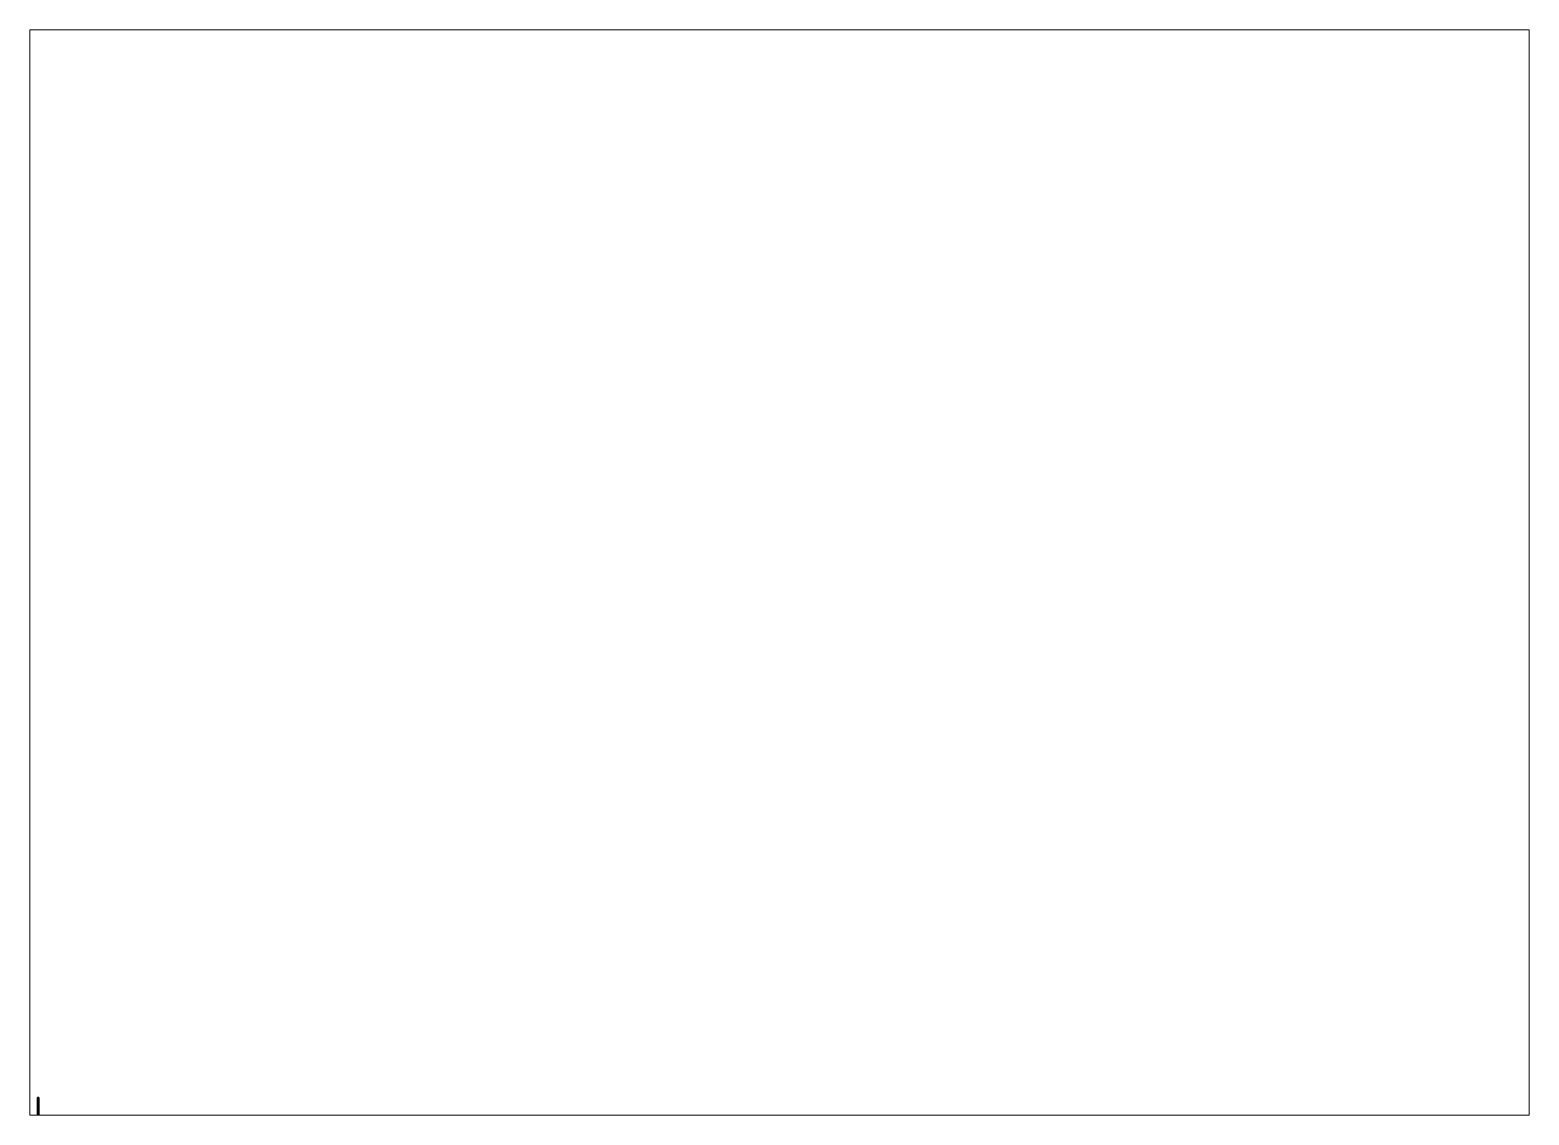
# Paper-space layout 'Layout1' of a CAD drawing. Extents: x 28 to 251, y 20 to 181.
# The model-space entities are those that its viewports show. They can reach past a viewport. Long polylines and large blocks are cut down to what shows.
import ezdxf

# ---------------------------------------------------------------- set-up
doc = ezdxf.new("R2010")
doc.units = 0
doc.layers.get('0').update_dxf_attribs({"linetype": 'CONTINUOUS'})
doc.layers.add('AG42', color=7, linetype='CONTINUOUS')

msp = doc.modelspace()

# ---------------------------------------------------------------- linework, layer by layer
at = {"layer": 'AG42'}
for points in [[(-0.18, -0.29, 0.84), (-0.18, -0.29, 0.84), (-0.18, -0.29, 1.23), (-0.18, -0.24, 1.23)], [(0.18, -0.24, 1.23), (0.18, -0.29, 0.84), (-0.18, -0.29, 0.84), (-0.18, -0.24, 1.23)], [(-0.18, -0.24, 1.23), (-0.18, -0.29, 1.23), (0, -0.29, 1.32), (0, -0.24, 1.27)], [(0, -0.24, 1.27), (0.18, -0.24, 1.23), (-0.18, -0.24, 1.23), (0, -0.24, 1.27)], [(-0.18, -0.29, 0.84), (-0.18, -0.3, 0.43), (-0.18, -0.3, 1.23), (-0.18, -0.29, 1.23)], [(0.18, -0.29, 0.84), (0.18, -0.3, 0.43), (-0.18, -0.3, 0.43), (-0.18, -0.29, 0.84)], [(-0.18, -0.29, 1.23), (-0.18, -0.3, 1.23), (0, -0.29, 1.32)], [(-0.18, -0.3, 1.23), (-0.18, -0.32, 1.23), (0, -0.29, 1.32)], [(-0.18, -0.32, 1.23), (-0.18, -0.47, 1.23), (0, -0.47, 1.32), (0, -0.29, 1.32)], [(-0.18, -0.3, 0.43), (-0.18, -0.32, 0.38), (-0.18, -0.32, 1.23), (-0.18, -0.3, 1.23)], [(0.18, -0.3, 0.43), (0, -0.3, 0.36), (0, -0.3, 0.36), (-0.18, -0.3, 0.43)], [(-0.18, -0.3, 0.43), (0, -0.3, 0.36), (0, -0.3, 0.36), (-0.18, -0.32, 0.38)], [(0, -0.3, 0.36), (0, -0.32, 0.3), (0, -0.32, 0.3), (-0.18, -0.32, 0.38)], [(-0.18, -0.32, 0.38), (-0.18, -0.47, 0.42), (-0.18, -0.47, 1.23), (-0.18, -0.32, 1.23)], [(0, -0.38, 0.27), (0, -0.47, 0.27), (-0.18, -0.47, 0.42), (-0.18, -0.32, 0.38)], [(-0.18, -0.32, 0.38), (0, -0.32, 0.3), (0, -0.32, 0.3), (0, -0.38, 0.27)], [(-0.18, -0.47, 0.42), (-0.18, -0.52, 0.42), (-0.18, -0.52, 1.23), (-0.18, -0.47, 1.23)], [(-0.18, -0.52, 1.23), (-0.18, -1.8, 1.27), (0, -2.2, 1.39), (0, -0.47, 1.32)], [(0, -0.47, 0.27), (0, -0.52, 0.27), (-0.18, -0.52, 0.42), (-0.18, -0.47, 0.42)], [(-0.18, -0.52, 0.42), (-0.18, -1.8, 0.72), (-0.18, -1.8, 1.27), (-0.18, -0.52, 1.23)], [(0, -0.52, 0.27), (0, -1.8, 0.6), (-0.18, -1.8, 0.72), (-0.18, -0.52, 0.42)], [(-0.18, -1.8, 0.72), (-0.18, -2.12, 0.79), (-0.18, -2.12, 1.27), (-0.18, -1.8, 1.27)], [(0, -1.8, 0.6), (0, -2.12, 0.72), (-0.18, -2.12, 0.79), (-0.18, -1.8, 0.72)], [(-0.18, -1.8, 1.27), (-0.18, -2.12, 1.27), (0, -2.2, 1.39)], [(-0.18, -2.12, 0.79), (-0.18, -2.2, 0.79), (-0.18, -2.2, 1.28), (-0.18, -2.12, 1.27)], [(-0.18, -2.12, 1.27), (-0.18, -2.2, 1.28), (0, -2.2, 1.39)], [(0, -2.12, 0.72), (0, -2.2, 0.72), (-0.18, -2.2, 0.79), (-0.18, -2.12, 0.79)], [(-0.18, -2.2, 0.79), (-0.18, -2.36, 0.77), (-0.18, -2.36, 1.22), (-0.18, -2.2, 1.28)], [(-0.18, -2.2, 1.28), (-0.18, -2.36, 1.22), (0, -2.33, 1.3), (0, -2.2, 1.39)], [(0, -2.2, 0.72), (0, -2.36, 0.7), (-0.18, -2.36, 0.77), (-0.18, -2.2, 0.79)], [(-0.18, -2.36, 1.22), (-0.18, -2.47, 1.21), (0, -2.4, 1.29), (0, -2.33, 1.3)], [(-0.18, -2.36, 0.77), (-0.18, -2.47, 0.72), (-0.18, -2.47, 1.21), (-0.18, -2.36, 1.22)], [(0, -2.36, 0.7), (0, -2.47, 0.66), (-0.18, -2.47, 0.72), (-0.18, -2.36, 0.77)], [(-0.18, -2.47, 1.21), (-0.18, -2.47, 1.21), (0, -2.47, 1.29), (0, -2.4, 1.29)], [(-0.18, -2.47, 0.72), (-0.18, -2.7, 0.68), (-0.18, -2.7, 1.25), (-0.18, -2.47, 1.21)], [(0, -2.47, 0.66), (0, -2.7, 0.57), (-0.18, -2.7, 0.68), (-0.18, -2.47, 0.72)], [(-0.18, -2.47, 1.21), (-0.18, -2.7, 1.25), (0, -2.7, 1.35), (0, -2.47, 1.29)], [(-0.18, -2.7, 0.68), (-0.18, -2.84, 0.84), (-0.18, -2.84, 1.29), (-0.18, -2.7, 1.25)], [(0, -2.7, 0.57), (0, -2.74, 0.57), (-0.18, -2.7, 0.68)], [(0, -2.74, 0.57), (0, -2.84, 0.72), (-0.18, -2.84, 0.84), (-0.18, -2.7, 0.68)], [(-0.18, -2.7, 1.25), (-0.18, -2.84, 1.29), (0, -2.84, 1.39), (0, -2.7, 1.35)], [(-0.18, -2.84, 0.84), (-0.18, -2.98, 0.93), (-0.18, -2.98, 1.33), (-0.18, -2.84, 1.29)], [(0, -2.84, 0.72), (0, -2.98, 0.86), (-0.18, -2.98, 0.93), (-0.18, -2.84, 0.84)], [(-0.18, -2.84, 1.29), (-0.18, -2.98, 1.33), (0, -2.98, 1.42), (0, -2.84, 1.39)], [(-0.18, -2.98, 0.93), (-0.18, -3.15, 1), (-0.18, -3.15, 1.37), (-0.18, -2.98, 1.33)], [(0, -2.98, 0.86), (0, -3.15, 0.97), (-0.18, -3.15, 1), (-0.18, -2.98, 0.93)], [(-0.18, -2.98, 1.33), (-0.18, -3.15, 1.37), (0, -3.15, 1.46), (0, -2.98, 1.42)], [(-0.18, -3.15, 1), (-0.18, -3.32, 1.05), (-0.18, -3.32, 1.4), (-0.18, -3.15, 1.37)], [(0, -3.15, 0.97), (0.18, -3.32, 1.05), (-0.18, -3.32, 1.05), (0, -3.15, 0.97)], [(-0.18, -3.15, 1), (0, -3.15, 0.97), (-0.18, -3.32, 1.05), (-0.18, -3.15, 1)], [(-0.18, -3.15, 1.37), (-0.18, -3.32, 1.4), (0, -3.32, 1.47), (0, -3.15, 1.46)], [(-0.18, -3.32, 1.05), (-0.18, -3.49, 1.06), (-0.18, -3.49, 1.49), (-0.18, -3.32, 1.4)], [(0.18, -3.32, 1.05), (0.18, -3.49, 1.06), (-0.18, -3.49, 1.06), (-0.18, -3.32, 1.05)], [(0, -3.32, 1.47), (-0.18, -3.49, 1.49), (0.18, -3.49, 1.49), (0, -3.32, 1.47)], [(-0.18, -3.32, 1.4), (-0.18, -3.49, 1.49), (0, -3.32, 1.47), (-0.18, -3.32, 1.4)], [(-0.18, -3.49, 1.06), (-0.18, -5.93, 1.06), (-0.18, -5.93, 1.49), (-0.18, -3.49, 1.49)], [(0.18, -3.49, 1.06), (0.18, -5.93, 1.06), (-0.18, -5.93, 1.06), (-0.18, -3.49, 1.06)], [(-0.18, -3.49, 1.49), (-0.18, -6.12, 1.49), (-0.18, -6.12, 1.61), (-0.18, -3.49, 1.61)], [(-0.18, -3.49, 1.61), (-0.18, -6.12, 1.61), (-0.12, -6.12, 1.82), (-0.12, -3.59, 1.82)], [(-0.18, -3.49, 1.61), (-0.12, -3.59, 1.82), (0.12, -3.59, 1.82), (0.18, -3.49, 1.61)], [(-0.18, -3.49, 1.49), (-0.18, -3.49, 1.61), (0.18, -3.49, 1.61), (0.18, -3.49, 1.49)], [(-0.12, -3.59, 1.82), (-0.12, -6.12, 1.82), (0.12, -6.12, 1.82), (0.12, -3.59, 1.82)], [(0.05, -3.49, 1.06), (0.05, -3.46, 1.01), (-0.05, -3.46, 1.01), (-0.05, -3.49, 1.06)], [(-0.05, -3.46, 1.01), (-0.05, -3.52, 1.01), (-0.05, -3.58, 1.06), (-0.05, -3.49, 1.06)], [(-0.05, -3.46, 0.89), (-0.05, -3.51, 0.89), (-0.05, -3.52, 1.01), (-0.05, -3.46, 1.01)], [(0.05, -3.46, 1.01), (0.05, -3.46, 0.89), (-0.05, -3.46, 0.89), (-0.05, -3.46, 1.01)], [(-0.05, -3.48, 0.82), (-0.05, -3.53, 0.82), (-0.05, -3.51, 0.89), (-0.05, -3.46, 0.89)], [(0.05, -3.46, 0.89), (0.05, -3.48, 0.82), (-0.05, -3.48, 0.82), (-0.05, -3.46, 0.89)], [(0.05, -3.48, 0.82), (0.05, -3.58, 0.75), (-0.05, -3.58, 0.75), (-0.05, -3.48, 0.82)], [(-0.05, -3.58, 0.75), (-0.05, -3.58, 0.78), (-0.05, -3.53, 0.82), (-0.05, -3.48, 0.82)], [(-0.05, -3.52, 1.01), (-0.05, -3.51, 0.89), (0.05, -3.51, 0.89), (0.05, -3.52, 1.01)], [(-0.05, -3.51, 0.89), (-0.05, -3.53, 0.82), (0.05, -3.53, 0.82), (0.05, -3.51, 0.89)], [(-0.05, -3.58, 1.06), (-0.05, -3.52, 1.01), (0.05, -3.52, 1.01), (0.05, -3.58, 1.06)], [(-0.05, -3.53, 0.82), (-0.05, -3.58, 0.78), (0.05, -3.58, 0.78), (0.05, -3.53, 0.82)], [(-0.05, -3.63, 0.74), (-0.05, -3.63, 0.77), (-0.05, -3.58, 0.78), (-0.05, -3.58, 0.75)], [(0.05, -3.58, 0.75), (0.05, -3.63, 0.74), (-0.05, -3.63, 0.74), (-0.05, -3.58, 0.75)], [(-0.05, -3.58, 0.78), (-0.05, -3.63, 0.77), (0.05, -3.63, 0.77), (0.05, -3.58, 0.78)], [(-0.05, -3.74, 1.06), (-0.05, -3.61, 1.06), (-0.05, -3.64, 1.04), (-0.05, -3.72, 1.04)], [(-0.05, -3.64, 1.04), (-0.05, -3.61, 1.06), (0.05, -3.61, 1.06), (0.05, -3.64, 1.04)], [(-0.05, -3.89, 0.74), (-0.05, -3.88, 0.77), (-0.05, -3.63, 0.77), (-0.05, -3.63, 0.74)], [(-0.05, -3.63, 0.77), (-0.05, -3.88, 0.77), (0.05, -3.88, 0.77), (0.05, -3.63, 0.77)], [(0.05, -3.63, 0.74), (0.05, -3.89, 0.74), (-0.05, -3.89, 0.74), (-0.05, -3.63, 0.74)], [(-0.05, -3.72, 1.04), (-0.05, -3.64, 1.04), (-0.05, -3.64, 1.04), (-0.05, -3.68, 0.98)], [(-0.05, -3.68, 0.98), (-0.05, -3.64, 1.04), (-0.05, -3.64, 0.88), (-0.05, -3.68, 0.89)], [(-0.05, -3.64, 0.88), (-0.05, -3.64, 1.04), (0.05, -3.64, 1.04), (0.05, -3.64, 0.88)], [(-0.05, -3.72, 0.79), (-0.05, -3.64, 0.88), (0.05, -3.64, 0.88), (0.05, -3.72, 0.79)], [(-0.05, -3.68, 0.89), (-0.05, -3.64, 0.88), (-0.05, -3.72, 0.79), (-0.05, -3.75, 0.8)], [(0.05, -3.68, 0.98), (0.05, -3.72, 1.04), (-0.05, -3.72, 1.04), (-0.05, -3.68, 0.98)], [(0.05, -3.68, 0.89), (0.05, -3.68, 0.98), (-0.05, -3.68, 0.98), (-0.05, -3.68, 0.89)], [(0.05, -3.75, 0.8), (0.05, -3.68, 0.89), (-0.05, -3.68, 0.89), (-0.05, -3.75, 0.8)], [(0.05, -3.72, 1.04), (0.05, -3.74, 1.06), (-0.05, -3.74, 1.06), (-0.05, -3.72, 1.04)], [(-0.05, -3.75, 0.8), (-0.05, -3.72, 0.79), (0.05, -3.72, 0.79), (0.05, -3.75, 0.8)], [(-0.05, -3.97, 0.78), (-0.05, -3.95, 0.81), (-0.05, -3.88, 0.77), (-0.05, -3.89, 0.74)], [(-0.05, -3.88, 0.77), (-0.05, -3.95, 0.81), (0.05, -3.95, 0.81), (0.05, -3.88, 0.77)], [(0.05, -3.89, 0.74), (0.05, -3.97, 0.78), (-0.05, -3.97, 0.78), (-0.05, -3.89, 0.74)], [(-0.05, -4.02, 0.84), (-0.05, -4, 0.87), (-0.05, -3.95, 0.81), (-0.05, -3.97, 0.78)], [(-0.05, -3.95, 0.81), (-0.05, -4, 0.87), (0.05, -4, 0.87), (0.05, -3.95, 0.81)], [(0.05, -3.97, 0.78), (0.05, -4.02, 0.84), (-0.05, -4.02, 0.84), (-0.05, -3.97, 0.78)], [(-0.05, -4.03, 1.06), (-0.05, -4, 1.06), (-0.05, -4, 0.87), (-0.05, -4.02, 0.84)], [(-0.05, -4, 0.87), (-0.05, -4, 1.06), (0.05, -4, 1.06), (0.05, -4, 0.87)], [(0.05, -4.02, 0.84), (0.05, -4.03, 1.06), (-0.05, -4.03, 1.06), (-0.05, -4.02, 0.84)], [(0, -0.24, 1.27), (0, -0.29, 1.32), (0.18, -0.29, 1.23), (0.18, -0.24, 1.23)], [(0, -0.29, 1.32), (0, -0.47, 1.32), (0.18, -0.47, 1.23), (0.18, -0.32, 1.23)], [(0.18, -0.3, 1.23), (0, -0.29, 1.32), (0.18, -0.32, 1.23)], [(0.18, -0.29, 1.23), (0, -0.29, 1.32), (0.18, -0.3, 1.23)], [(0.18, -0.3, 0.43), (0.18, -0.32, 0.38), (0.18, -0.32, 0.38), (0, -0.3, 0.36)], [(0, -0.3, 0.36), (0.18, -0.32, 0.38), (0.18, -0.32, 0.38), (0, -0.32, 0.3)], [(0.18, -0.32, 0.38), (0.18, -0.47, 0.42), (0, -0.47, 0.27), (0, -0.38, 0.27)], [(0, -0.32, 0.3), (0.18, -0.32, 0.38), (0.18, -0.32, 0.38), (0, -0.38, 0.27)], [(0.18, -0.47, 0.42), (0.18, -0.52, 0.42), (0, -0.52, 0.27), (0, -0.47, 0.27)], [(0, -0.47, 1.32), (0, -2.2, 1.39), (0.18, -1.8, 1.27), (0.18, -0.52, 1.23)], [(0, -0.47, 1.32), (0.18, -0.52, 1.23), (0.18, -0.47, 1.23)], [(0.18, -0.52, 0.42), (0.18, -1.8, 0.72), (0, -1.8, 0.6), (0, -0.52, 0.27)], [(0.18, -2.12, 0.79), (0, -2.12, 0.72), (0, -1.8, 0.6), (0.18, -1.8, 0.72)], [(0.18, -1.8, 1.27), (0, -2.2, 1.39), (0.18, -2.12, 1.27)], [(0.18, -2.12, 0.79), (0.18, -2.2, 0.79), (0, -2.2, 0.72), (0, -2.12, 0.72)], [(0.18, -2.12, 1.27), (0, -2.2, 1.39), (0.18, -2.2, 1.28)], [(0.18, -2.2, 0.79), (0.18, -2.36, 0.77), (0, -2.36, 0.7), (0, -2.2, 0.72)], [(0, -2.2, 1.39), (0, -2.33, 1.3), (0.18, -2.36, 1.22), (0.18, -2.2, 1.28)], [(0, -2.33, 1.3), (0, -2.4, 1.29), (0.18, -2.47, 1.21), (0.18, -2.36, 1.22)], [(0.18, -2.36, 0.77), (0.18, -2.47, 0.72), (0, -2.47, 0.66), (0, -2.36, 0.7)], [(0, -2.4, 1.29), (0, -2.4, 1.29), (0, -2.47, 1.29), (0.18, -2.47, 1.21)], [(0.18, -2.47, 0.72), (0.18, -2.7, 0.68), (0, -2.7, 0.57), (0, -2.47, 0.66)], [(0, -2.47, 1.29), (0, -2.7, 1.35), (0.18, -2.7, 1.25), (0.18, -2.47, 1.21)], [(0.18, -2.7, 0.68), (0.18, -2.84, 0.84), (0, -2.84, 0.72), (0, -2.74, 0.57)], [(0, -2.7, 1.35), (0, -2.84, 1.39), (0.18, -2.84, 1.29), (0.18, -2.7, 1.25)], [(0, -2.7, 0.57), (0.18, -2.7, 0.68), (0, -2.74, 0.57)], [(0, -2.84, 1.39), (0, -2.98, 1.42), (0.18, -2.98, 1.33), (0.18, -2.84, 1.29)], [(0.18, -2.84, 0.84), (0.18, -2.98, 0.93), (0, -2.98, 0.86), (0, -2.84, 0.72)], [(0.18, -2.98, 0.93), (0.18, -3.15, 1), (0, -3.15, 0.97), (0, -2.98, 0.86)], [(0, -2.98, 1.42), (0, -3.15, 1.46), (0.18, -3.15, 1.37), (0.18, -2.98, 1.33)], [(0, -3.15, 1.46), (0, -3.32, 1.47), (0.18, -3.32, 1.4), (0.18, -3.15, 1.37)], [(0, -3.15, 0.97), (0.18, -3.15, 1), (0.18, -3.32, 1.05), (0, -3.15, 0.97)], [(0, -3.32, 1.47), (0.18, -3.49, 1.49), (0.18, -3.32, 1.4), (0, -3.32, 1.47)], [(0.05, -3.58, 1.06), (0.05, -3.52, 1.01), (0.05, -3.46, 1.01), (0.05, -3.49, 1.06)], [(0.05, -3.52, 1.01), (0.05, -3.51, 0.89), (0.05, -3.46, 0.89), (0.05, -3.46, 1.01)], [(0.05, -3.51, 0.89), (0.05, -3.53, 0.82), (0.05, -3.48, 0.82), (0.05, -3.46, 0.89)], [(0.05, -3.53, 0.82), (0.05, -3.58, 0.78), (0.05, -3.58, 0.75), (0.05, -3.48, 0.82)], [(0.05, -3.58, 0.78), (0.05, -3.63, 0.77), (0.05, -3.63, 0.74), (0.05, -3.58, 0.75)], [(0.05, -3.64, 1.04), (0.05, -3.61, 1.06), (0.05, -3.74, 1.06), (0.05, -3.72, 1.04)], [(0.05, -3.63, 0.77), (0.05, -3.88, 0.77), (0.05, -3.89, 0.74), (0.05, -3.63, 0.74)], [(0.05, -3.64, 1.04), (0.05, -3.64, 1.04), (0.05, -3.72, 1.04), (0.05, -3.68, 0.98)], [(0.05, -3.64, 0.88), (0.05, -3.64, 1.04), (0.05, -3.68, 0.98), (0.05, -3.68, 0.89)], [(0.05, -3.72, 0.79), (0.05, -3.64, 0.88), (0.05, -3.68, 0.89), (0.05, -3.75, 0.8)], [(0.05, -3.88, 0.77), (0.05, -3.95, 0.81), (0.05, -3.97, 0.78), (0.05, -3.89, 0.74)], [(0.05, -3.95, 0.81), (0.05, -4, 0.87), (0.05, -4.02, 0.84), (0.05, -3.97, 0.78)], [(0.05, -4, 0.87), (0.05, -4, 1.06), (0.05, -4.03, 1.06), (0.05, -4.02, 0.84)], [(0.12, -6.12, 1.82), (0.18, -6.12, 1.61), (0.18, -3.49, 1.61), (0.12, -3.59, 1.82)], [(0.18, -0.29, 1.23), (0.18, -0.29, 0.84), (0.18, -0.29, 0.84), (0.18, -0.24, 1.23)], [(0.18, -0.3, 1.23), (0.18, -0.3, 0.43), (0.18, -0.29, 0.84), (0.18, -0.29, 1.23)], [(0.18, -0.32, 1.23), (0.18, -0.32, 0.38), (0.18, -0.3, 0.43), (0.18, -0.3, 1.23)], [(0.18, -0.47, 1.23), (0.18, -0.47, 0.42), (0.18, -0.32, 0.38), (0.18, -0.32, 1.23)], [(0.18, -0.52, 1.23), (0.18, -0.52, 0.42), (0.18, -0.47, 0.42), (0.18, -0.47, 1.23)], [(0.18, -1.8, 1.27), (0.18, -1.8, 0.72), (0.18, -0.52, 0.42), (0.18, -0.52, 1.23)], [(0.18, -2.12, 1.27), (0.18, -2.12, 0.79), (0.18, -1.8, 0.72), (0.18, -1.8, 1.27)], [(0.18, -2.2, 1.28), (0.18, -2.2, 0.79), (0.18, -2.12, 0.79), (0.18, -2.12, 1.27)], [(0.18, -2.36, 1.22), (0.18, -2.36, 0.77), (0.18, -2.2, 0.79), (0.18, -2.2, 1.28)], [(0.18, -2.47, 1.21), (0.18, -2.47, 0.72), (0.18, -2.36, 0.77), (0.18, -2.36, 1.22)], [(0.18, -2.7, 1.25), (0.18, -2.7, 0.68), (0.18, -2.47, 0.72), (0.18, -2.47, 1.21)], [(0.18, -2.84, 1.29), (0.18, -2.84, 0.84), (0.18, -2.7, 0.68), (0.18, -2.7, 1.25)], [(0.18, -2.98, 1.33), (0.18, -2.98, 0.93), (0.18, -2.84, 0.84), (0.18, -2.84, 1.29)], [(0.18, -3.15, 1.37), (0.18, -3.15, 1), (0.18, -2.98, 0.93), (0.18, -2.98, 1.33)], [(0.18, -3.32, 1.4), (0.18, -3.32, 1.05), (0.18, -3.15, 1), (0.18, -3.15, 1.37)], [(0.18, -3.49, 1.49), (0.18, -3.49, 1.06), (0.18, -3.32, 1.05), (0.18, -3.32, 1.4)], [(0.18, -5.93, 1.49), (0.18, -5.93, 1.06), (0.18, -3.49, 1.06), (0.18, -3.49, 1.49)], [(0.18, -6.12, 1.61), (0.18, -6.12, 1.49), (0.18, -3.49, 1.49), (0.18, -3.49, 1.61)], [(-0.18, -5.93, 1.06), (-0.18, -6.12, 1.19), (-0.18, -6.12, 1.49), (-0.18, -5.93, 1.49)], [(0.18, -5.93, 1.06), (0, -6.13, 1.15), (0, -6.13, 1.15), (-0.18, -5.93, 1.06)], [(-0.18, -5.93, 1.06), (0, -6.13, 1.15), (0, -6.13, 1.15), (-0.18, -6.12, 1.19)], [(-0.18, -6.12, 1.19), (-0.18, -6.31, 1.27), (-0.18, -6.12, 1.49)], [(-0.13, -6.12, 1.83), (-0.18, -6.12, 1.7), (-0.18, -6.19, 1.7), (-0.13, -6.19, 1.83)], [(0, -6.13, 1.15), (0, -6.28, 1.2), (-0.18, -6.31, 1.27), (-0.18, -6.12, 1.19)], [(-0.13, -6.12, 1.83), (-0.12, -6.12, 1.82), (-0.18, -6.12, 1.61), (-0.18, -6.12, 1.7)], [(-0.18, -6.12, 1.7), (-0.18, -6.12, 1.49), (-0.18, -6.6, 1.41), (-0.18, -6.19, 1.7)], [(-0.18, -6.31, 1.27), (-0.13, -6.6, 1.28), (-0.18, -6.12, 1.49)], [(-0.13, -6.6, 1.28), (-0.18, -6.6, 1.41), (-0.18, -6.12, 1.49)], [(-0.13, -6.19, 1.83), (-0.18, -6.19, 1.7), (-0.18, -9.39, 1.65), (-0.13, -9.39, 1.78)], [(-0.18, -6.19, 1.7), (-0.18, -6.6, 1.41), (-0.18, -9.39, 1.51), (-0.18, -9.39, 1.65)], [(0, -6.28, 1.2), (0, -6.6, 1.23), (-0.13, -6.6, 1.28), (-0.18, -6.31, 1.27)], [(-0.18, -6.6, 1.41), (-0.13, -6.6, 1.28), (-0.13, -9.39, 1.38), (-0.18, -9.39, 1.51)], [(0, -6.12, 1.88), (-0.13, -6.12, 1.83), (-0.13, -6.19, 1.83), (0, -6.19, 1.88)], [(0, -6.12, 1.88), (0.13, -6.12, 1.83), (-0.13, -6.12, 1.83), (0, -6.12, 1.88)], [(-0.12, -6.12, 1.82), (-0.13, -6.12, 1.83), (0.13, -6.12, 1.83), (0.12, -6.12, 1.82)], [(0, -6.19, 1.88), (-0.13, -6.19, 1.83), (-0.13, -9.39, 1.78), (0, -9.39, 1.83)], [(-0.13, -6.6, 1.28), (0, -6.6, 1.23), (0, -9.39, 1.33), (-0.13, -9.39, 1.38)], [(-0.12, -4.99, 0.5), (-0.12, -5.86, 0.6), (-0.12, -5.78, 1.06), (-0.12, -4.93, 1.06)], [(0.12, -4.93, 1.06), (0.12, -4.99, 0.5), (-0.12, -4.99, 0.5), (-0.12, -4.93, 1.06)], [(0.12, -4.99, 0.5), (0.12, -5.86, 0.6), (-0.12, -5.86, 0.6), (-0.12, -4.99, 0.5)], [(-0.12, -5.78, 1.06), (-0.12, -5.86, 0.6), (0.12, -5.86, 0.6), (0.12, -5.78, 1.06)], [(0.18, -5.93, 1.06), (0.18, -6.12, 1.19), (0.18, -6.12, 1.19), (0, -6.13, 1.15)], [(0.13, -6.12, 1.83), (0, -6.12, 1.88), (0, -6.19, 1.88), (0.13, -6.19, 1.83)], [(0.18, -6.12, 1.19), (0.18, -6.31, 1.27), (0, -6.28, 1.2), (0, -6.13, 1.15)], [(0.13, -6.19, 1.83), (0, -6.19, 1.88), (0, -9.39, 1.83), (0.13, -9.39, 1.78)], [(0.18, -6.31, 1.27), (0.13, -6.6, 1.28), (0, -6.6, 1.23), (0, -6.28, 1.2)], [(0, -6.6, 1.23), (0.13, -6.6, 1.28), (0.13, -9.39, 1.38), (0, -9.39, 1.33)], [(0.12, -5.78, 1.06), (0.12, -5.86, 0.6), (0.12, -4.99, 0.5), (0.12, -4.93, 1.06)], [(0.13, -6.12, 1.83), (0.18, -6.12, 1.7), (0.18, -6.12, 1.61), (0.12, -6.12, 1.82)], [(0.18, -6.12, 1.7), (0.13, -6.12, 1.83), (0.13, -6.19, 1.83), (0.18, -6.19, 1.7)], [(0.18, -6.12, 1.49), (0.13, -6.6, 1.28), (0.18, -6.31, 1.27), (0.18, -6.12, 1.49)], [(0.18, -6.12, 1.49), (0.18, -6.6, 1.41), (0.13, -6.6, 1.28), (0.18, -6.12, 1.49)], [(0.18, -6.19, 1.7), (0.13, -6.19, 1.83), (0.13, -9.39, 1.78), (0.18, -9.39, 1.65)], [(0.13, -6.6, 1.28), (0.18, -6.6, 1.41), (0.18, -9.39, 1.51), (0.13, -9.39, 1.38)], [(0.18, -6.12, 1.49), (0.18, -6.12, 1.19), (0.18, -5.93, 1.06), (0.18, -5.93, 1.49)], [(0.18, -6.12, 1.49), (0.18, -6.31, 1.27), (0.18, -6.12, 1.19), (0.18, -6.12, 1.49)], [(0.18, -6.12, 1.49), (0.18, -6.12, 1.7), (0.18, -6.19, 1.7), (0.18, -6.6, 1.41)], [(0.18, -6.6, 1.41), (0.18, -6.19, 1.7), (0.18, -9.39, 1.65), (0.18, -9.39, 1.51)]]:
    msp.add_3dface(points, dxfattribs=at)

psp = doc.layouts.get("Layout1")

# ---------------------------------------------------------------- viewports
at = {"layer": '0'}
psp.add_viewport(center=(139.22, 100.81), size=(222.76, 161.29), view_center_point=(210, 148.5), view_height=307.4901, dxfattribs=at)

doc.saveas('drawing.dxf')
